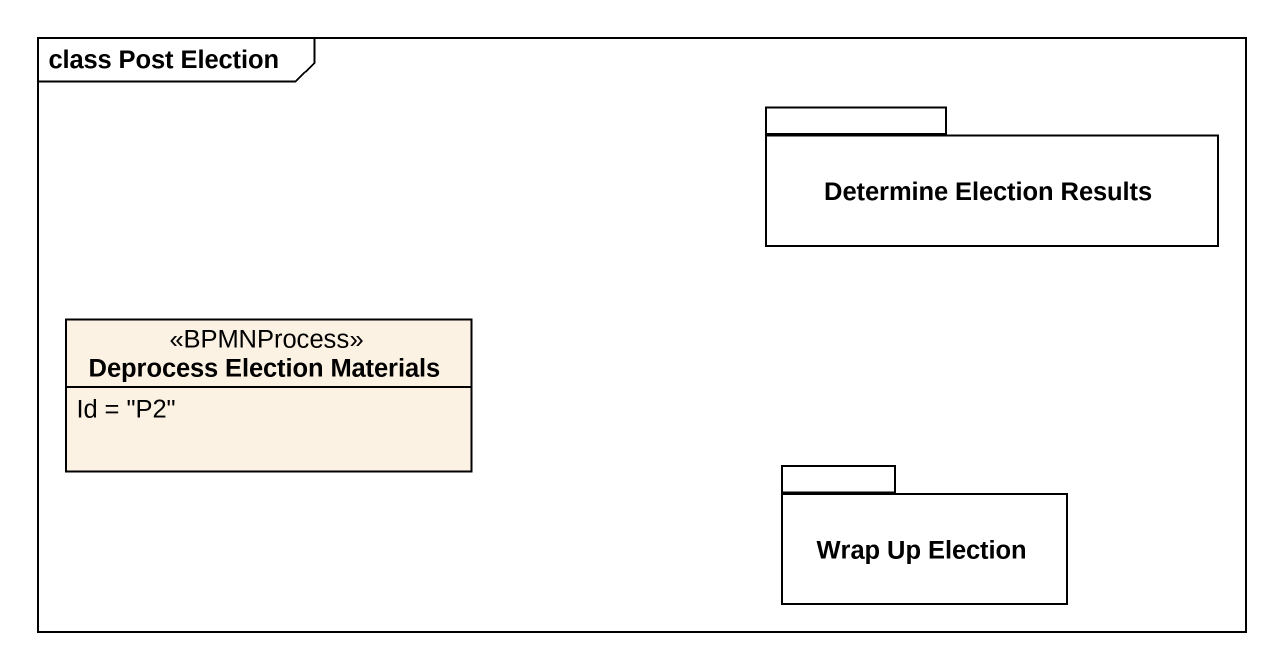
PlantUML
@startuml
mainframe class Post Election
hide circle
hide empty members
package "Determine Election Results" as Determine_Election_Results {
}
class "Deprocess Election Materials" as Deprocess_Election_Materials <<BPMNProcess>> {
  Id = "P2"
}
package "Wrap Up Election" as Wrap_Up_Election {
}
@enduml
